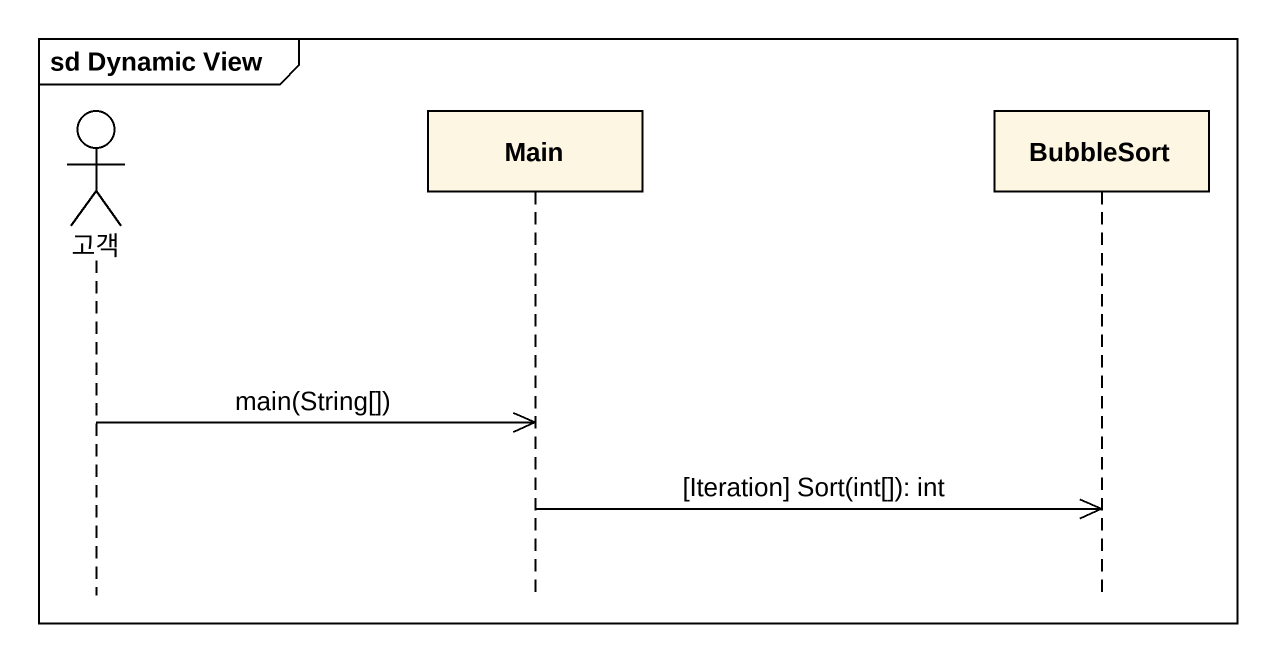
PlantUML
@startuml
mainframe sd Dynamic View
hide footbox
actor 고객
participant Main
participant BubbleSort

고객 ->> Main : main(String[])
Main ->> BubbleSort : [Iteration] Sort(int[]): int
@enduml
